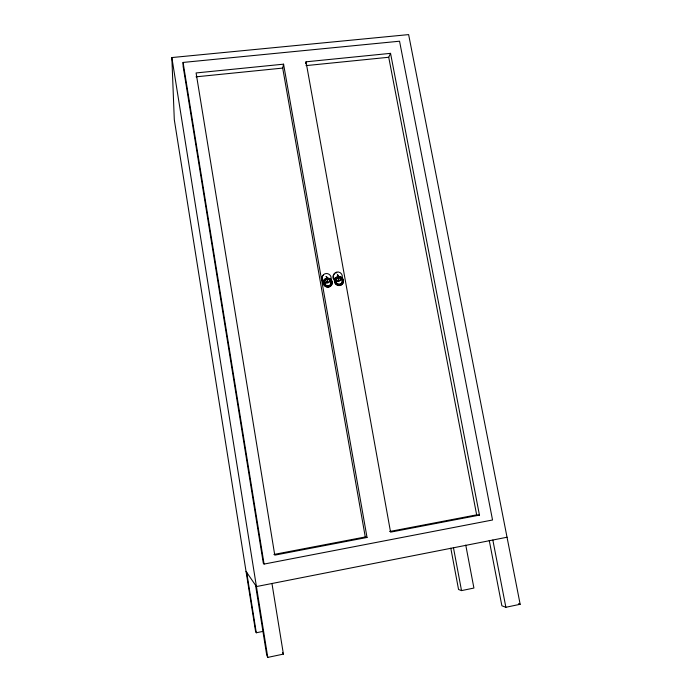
<?xml version="1.0" encoding="UTF-8"?>
<svg xmlns="http://www.w3.org/2000/svg" width="692" height="692" viewBox="0 0 692 692"><rect width="100%" height="100%" fill="white"/><g stroke="black" fill="none" stroke-linecap="round" stroke-linejoin="round"><path stroke-width="1.04" d="M367.028 537.459L365.272 536.966L282.699 68.084L283.573 64.174L196.095 72.945L274.767 555.14L367.028 537.459L283.573 64.174M305.483 63.768L306.02 61.813L390.548 53.345L479.452 515.116L390.565 532.139L306.02 61.813M479.452 515.116L476.658 514.857L388.731 57.263L390.548 53.345M255.556 585.276L266.731 655.16L267.769 657.4L283.409 654.104L271.965 583.512M489.244 540.426L501.873 605.777L505.878 607.282L520.159 604.28L408.635 34.6L171.841 57.557L174.297 119.673L255.53 631.13L256.291 632.765L263.505 631.286M450.803 548.202L458.554 589.489L461.521 590.605L473.916 588.053L465.759 545.097M507.037 537.234L256.438 586.565L246.049 571.41M264.084 564.075L492.54 519.995L399.552 41.209L183.077 62.436L183.138 66.423L263.332 563.314L264.084 564.075L183.077 62.436M389.648 531.508L476.658 514.857M273.902 554.465L365.272 536.966M306.02 65.61L388.731 57.263M196.026 76.829L282.699 68.084M518.49 603.692L520.159 604.28M282.578 652.651L283.409 654.104M492.842 540.028L505.878 607.282M453.424 547.519L461.521 590.605M171.841 57.557L267.769 657.4M246.698 572.353L256.291 632.765M331.208 280.13A4.55 4.394 35.5 0 1 328.665 287.111A4.55 4.394 35.5 0 1 323.259 281.67A4.55 4.394 35.5 0 1 330.369 279.291M330.196 280.822A4.541 4.386 34.9 0 1 324.894 281.999M323.882 281.376A4.541 4.386 34.9 0 1 322.887 275.433A4.541 4.386 34.9 0 1 328.769 274.127A4.541 4.386 34.9 0 1 330.793 279.845M324.565 283.936A3.399 3.287 35.5 0 1 327.204 279.438A3.399 3.287 35.5 0 1 331.001 283.262A3.399 3.287 35.5 0 1 326.399 285.787M325.629 285.329A3.399 3.287 35.5 0 1 325.006 284.697M330.292 280.589A4.533 4.377 34.9 0 1 324.41 282.734M323.406 282.111A4.533 4.377 34.9 0 1 323.484 275.096M330.612 278.331A4.533 4.377 34.9 0 1 330.603 279.482M326.451 276.765A2.483 0.432 82 0 1 327.238 278.625A2.483 0.432 82 0 1 327.299 281.558M343.016 279.551A4.533 4.377 37.2 0 1 340.282 285.415A4.533 4.377 37.2 0 1 334.53 281.999A4.533 4.377 37.2 0 1 338.276 276.739M339.443 276.765A4.533 4.377 37.2 0 1 342.428 278.539M336.26 283.097A3.391 3.27 37.2 0 1 338.146 277.89A3.391 3.27 37.2 0 1 342.177 281.947A3.391 3.27 37.2 0 1 336.883 283.729M341.779 277.899A4.515 4.36 36.6 0 1 335.62 281.142M334.617 280.519A4.515 4.36 36.6 0 1 334.677 273.522M335.689 272.994A4.515 4.36 36.6 0 1 336.814 272.743M337.679 275.182A2.474 0.467 82 0 1 338.492 277.034A2.474 0.467 82 0 1 338.535 279.966M338.189 279.836L338.881 280.087L338.189 279.836M326.953 281.428L327.653 281.687L326.953 281.428M337.341 275.044L338.016 275.321L337.341 275.044M326.114 276.627L326.745 276.99L326.157 276.549M323.683 284.109A4.55 4.403 35.5 0 0 331.416 285.303A4.55 4.403 35.5 0 0 328.38 278.106A4.55 4.403 35.5 0 0 323.683 284.109M324.721 283.703A3.408 3.287 35.5 0 0 330.517 284.594A3.408 3.287 35.5 0 0 328.242 279.213A3.408 3.287 35.5 0 0 324.721 283.703M333.734 277.907A4.533 4.368 36.6 0 0 341.416 279.231A4.533 4.368 36.6 0 0 338.5 272.025A4.533 4.368 36.6 0 0 333.734 277.907M334.945 282.5A4.541 4.386 37.2 0 0 342.661 283.694A4.541 4.386 37.2 0 0 339.616 276.515A4.541 4.386 37.2 0 0 334.945 282.5M335.992 282.094A3.399 3.278 37.2 0 0 341.753 282.985A3.399 3.278 37.2 0 0 339.478 277.622A3.399 3.278 37.2 0 0 335.992 282.094"/></g></svg>
